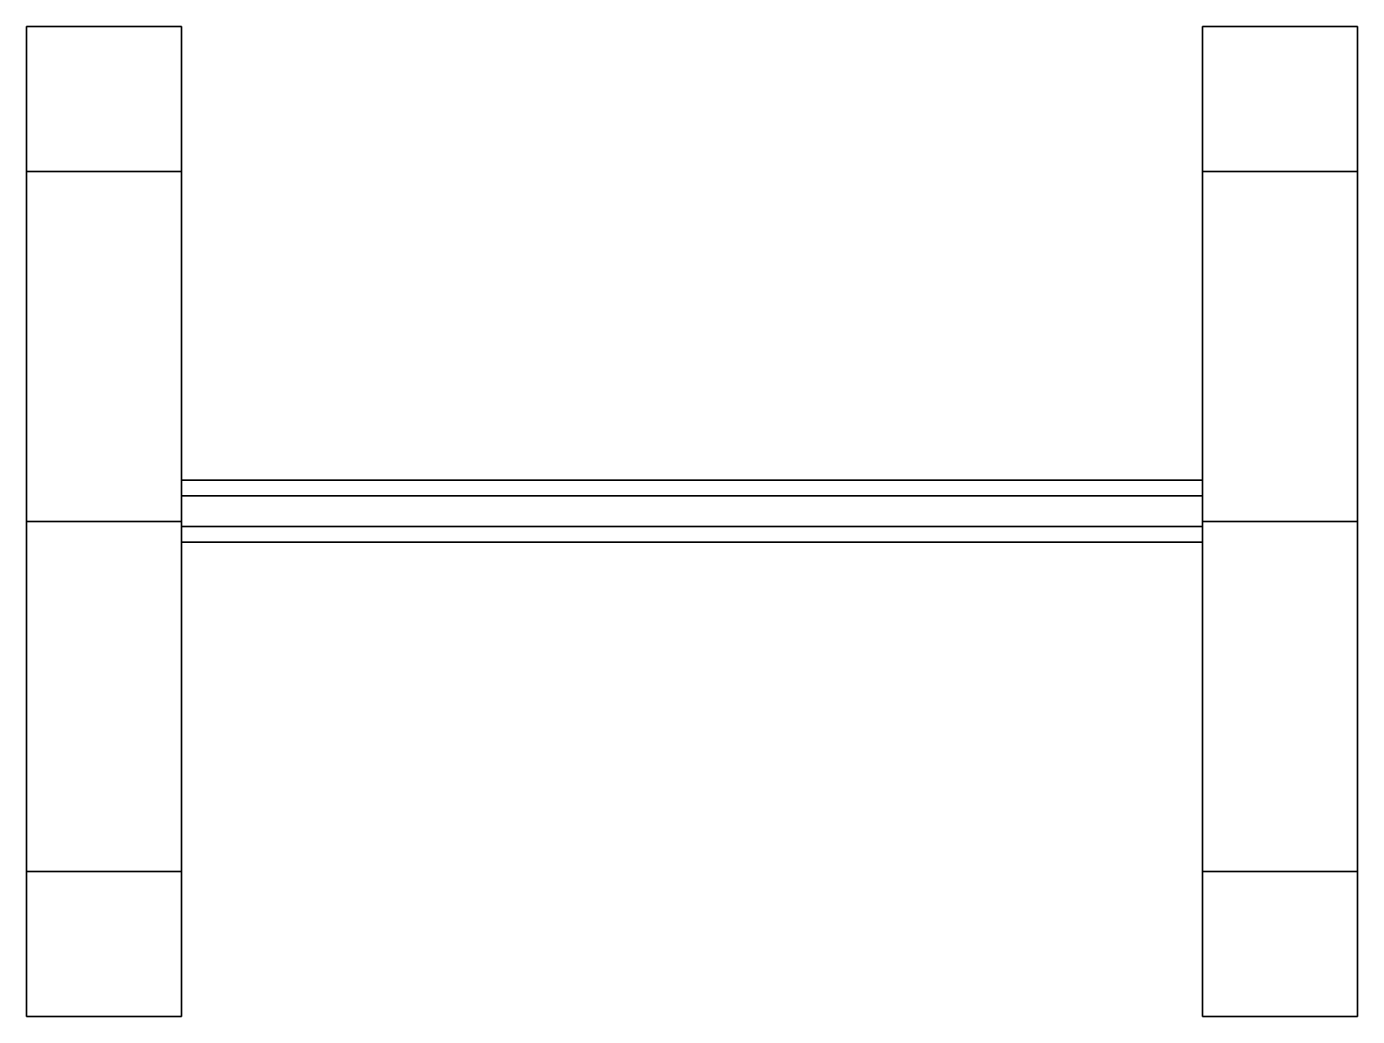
# Model space of a CAD drawing. Extents: x -1.29 to 1.29, y -0.98 to 0.94.
import ezdxf

# ---------------------------------------------------------------- set-up
doc = ezdxf.new("R2010")
doc.units = 0
doc.layers.add('WHEELS', color=2, linetype='CONTINUOUS')

msp = doc.modelspace()

# ---------------------------------------------------------------- linework, layer by layer
at = {"layer": 'WHEELS'}
for points in [[(-0.99, 0.6588, 0.6788), (-0.99, 0.94), (-1.29, 0.94), (-1.29, 0.6588, 0.6788)], [(-0.99, 0.94), (-0.99, 0.6588, -0.6788), (-1.29, 0.6588, -0.6788), (-1.29, 0.94)], [(-1.29, -0.98), (-1.29, 0.6588, 0.6788), (-1.29, 0.94), (-1.29, -0.6988, -0.6788)], [(-1.29, -0.6988, -0.6788), (-1.29, 0.94), (-1.29, 0.6588, -0.6788), (-1.29, -0.02, -0.96)], [(-0.99, 0.94), (-0.99, -0.6988, 0.6788), (-0.99, -0.98), (-0.99, 0.6588, -0.6788)], [(-0.99, 0.6588, 0.6788), (-0.99, -0.02, 0.96), (-0.99, -0.6988, 0.6788), (-0.99, 0.94)], [(0.99, -0.6988, -0.6788), (0.99, 0.94), (0.99, 0.6588, -0.6788), (0.99, -0.02, -0.96)], [(0.99, -0.98), (0.99, 0.6588, 0.6788), (0.99, 0.94), (0.99, -0.6988, -0.6788)], [(1.29, 0.94), (1.29, 0.6588, -0.6788), (0.99, 0.6588, -0.6788), (0.99, 0.94)], [(1.29, 0.6588, 0.6788), (1.29, 0.94), (0.99, 0.94), (0.99, 0.6588, 0.6788)], [(1.29, 0.94), (1.29, -0.6988, 0.6788), (1.29, -0.98), (1.29, 0.6588, -0.6788)], [(1.29, 0.6588, 0.6788), (1.29, -0.02, 0.96), (1.29, -0.6988, 0.6788), (1.29, 0.94)], [(-0.99, -0.02, 0.96), (-0.99, 0.6588, 0.6788), (-1.29, 0.6588, 0.6788), (-1.29, -0.02, 0.96)], [(-0.99, 0.6588, -0.6788), (-0.99, -0.02, -0.96), (-1.29, -0.02, -0.96), (-1.29, 0.6588, -0.6788)], [(-1.29, -0.6988, 0.6788), (-1.29, -0.02, 0.96), (-1.29, 0.6588, 0.6788), (-1.29, -0.98)], [(-0.99, 0.6588, -0.6788), (-0.99, -0.98), (-0.99, -0.6988, -0.6788), (-0.99, -0.02, -0.96)], [(1.29, 0.6588, -0.6788), (1.29, -0.02, -0.96), (0.99, -0.02, -0.96), (0.99, 0.6588, -0.6788)], [(0.99, -0.6988, 0.6788), (0.99, -0.02, 0.96), (0.99, 0.6588, 0.6788), (0.99, -0.98)], [(1.29, -0.02, 0.96), (1.29, 0.6588, 0.6788), (0.99, 0.6588, 0.6788), (0.99, -0.02, 0.96)], [(1.29, 0.6588, -0.6788), (1.29, -0.98), (1.29, -0.6988, -0.6788), (1.29, -0.02, -0.96)], [(0.99, 0.03, 0.052), (0.99, 0.06), (-0.99, 0.06), (-0.99, 0.03, 0.052)], [(0.99, 0.06), (0.99, 0.03, -0.052), (-0.99, 0.03, -0.052), (-0.99, 0.06)], [(0.99, -0.03, 0.052), (0.99, 0.03, 0.052), (-0.99, 0.03, 0.052), (-0.99, -0.03, 0.052)], [(0.99, 0.03, -0.052), (0.99, -0.03, -0.052), (-0.99, -0.03, -0.052), (-0.99, 0.03, -0.052)], [(-0.99, -0.6988, 0.6788), (-0.99, -0.02, 0.96), (-1.29, -0.02, 0.96), (-1.29, -0.6988, 0.6788)], [(-0.99, -0.02, -0.96), (-0.99, -0.6988, -0.6788), (-1.29, -0.6988, -0.6788), (-1.29, -0.02, -0.96)], [(1.29, -0.02, -0.96), (1.29, -0.6988, -0.6788), (0.99, -0.6988, -0.6788), (0.99, -0.02, -0.96)], [(1.29, -0.6988, 0.6788), (1.29, -0.02, 0.96), (0.99, -0.02, 0.96), (0.99, -0.6988, 0.6788)], [(0.99, -0.06), (0.99, -0.03, 0.052), (-0.99, -0.03, 0.052), (-0.99, -0.06)], [(0.99, -0.03, -0.052), (0.99, -0.06), (-0.99, -0.06), (-0.99, -0.03, -0.052)], [(-0.99, -0.98), (-0.99, -0.6988, 0.6788), (-1.29, -0.6988, 0.6788), (-1.29, -0.98)], [(-0.99, -0.6988, -0.6788), (-0.99, -0.98), (-1.29, -0.98), (-1.29, -0.6988, -0.6788)], [(1.29, -0.6988, -0.6788), (1.29, -0.98), (0.99, -0.98), (0.99, -0.6988, -0.6788)], [(1.29, -0.98), (1.29, -0.6988, 0.6788), (0.99, -0.6988, 0.6788), (0.99, -0.98)]]:
    msp.add_3dface(points, dxfattribs=at)

doc.saveas('drawing.dxf')
